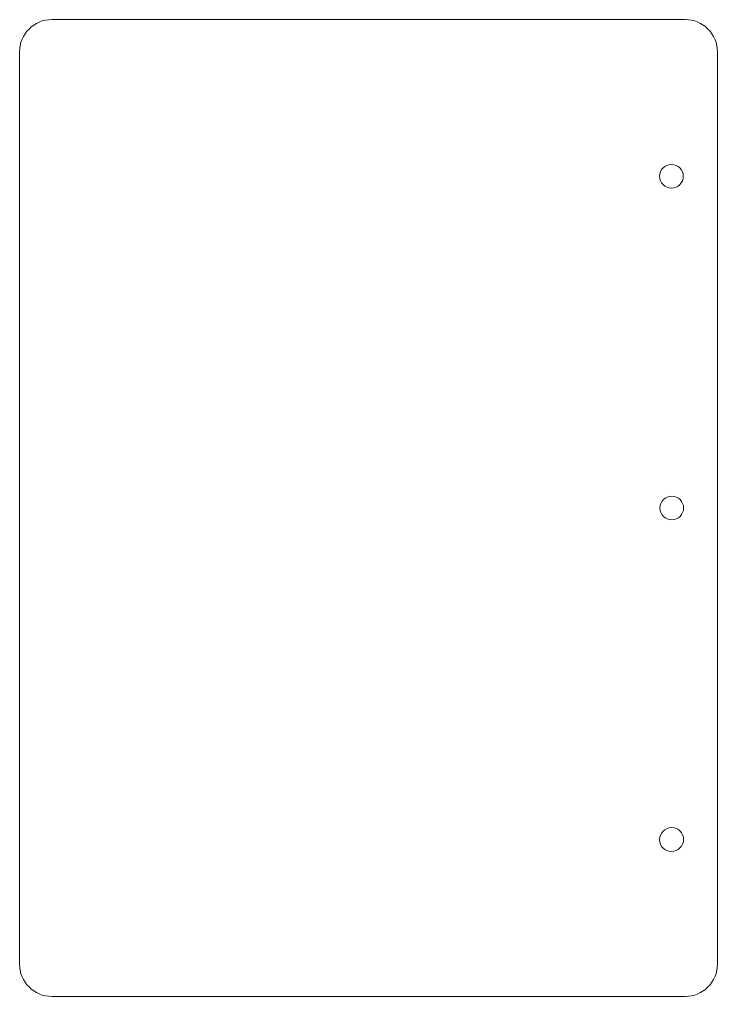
# Model space of a CAD drawing. Header units: centimetres. Extents: x -30.6 to 32.1, y -25.7 to 17.6.
# Drawn here: x 1.77 to 16.77, y -25.6 to -4.6 of the extents above; entities that cross this region are included whole.
import ezdxf

# ---------------------------------------------------------------- set-up
doc = ezdxf.new("R2010")
doc.units = ezdxf.units.CM
doc.header["$MEASUREMENT"] = 0
doc.layers.add('layer 1', color=7, linetype='Continuous')

msp = doc.modelspace()

# ---------------------------------------------------------------- linework, layer by layer
at = {"layer": 'layer 1', "color": 19, "lineweight": 20}
msp.add_open_spline([(16.07702, -4.60066), (16.07702, -4.60066), (2.46495, -4.60066), (2.46495, -4.60066), (2.46495, -4.60066), (2.08327, -4.60066), (1.77099, -4.91294), (1.77099, -5.29462), (1.77099, -5.29462), (1.77099, -5.29462), (1.77099, -24.9067), (1.77099, -24.9067), (1.77099, -24.9067), (1.77099, -25.28838), (2.08327, -25.60066), (2.46495, -25.60066), (2.46495, -25.60066), (2.46495, -25.60066), (16.07702, -25.60066), (16.07702, -25.60066), (16.07702, -25.60066), (16.4587, -25.60066), (16.77098, -25.28838), (16.77098, -24.9067), (16.77098, -24.9067), (16.77098, -24.9067), (16.77098, -5.29462), (16.77098, -5.29462), (16.77098, -5.29462), (16.77098, -4.91294), (16.4587, -4.60066), (16.07702, -4.60066)], degree=3, knots=[0, 0, 0, 0, 0.11111111, 0.11111111, 0.11111111, 0.11111111, 0.22222222, 0.22222222, 0.22222222, 0.22222222, 0.33333333, 0.33333333, 0.33333333, 0.33333333, 0.44444444, 0.44444444, 0.44444444, 0.44444444, 0.55555556, 0.55555556, 0.55555556, 0.55555556, 0.66666667, 0.66666667, 0.66666667, 0.66666667, 0.77777778, 0.77777778, 0.77777778, 0.77777778, 1, 1, 1, 1], dxfattribs=at)
at = {"layer": 'layer 1', "color": 7, "lineweight": 20}
for points, knots in [([(15.78177, -7.71548), (15.64113, -7.71548), (15.52711, -7.8295), (15.52711, -7.97014), (15.52711, -7.97014), (15.52711, -8.11078), (15.64113, -8.2248), (15.78177, -8.2248), (15.78177, -8.2248), (15.92241, -8.2248), (16.03643, -8.11078), (16.03643, -7.97014), (16.03643, -7.97014), (16.03643, -7.8295), (15.92241, -7.71548), (15.78177, -7.71548)], [0, 0, 0, 0, 0.2, 0.2, 0.2, 0.2, 0.4, 0.4, 0.4, 0.4, 0.6, 0.6, 0.6, 0.6, 1, 1, 1, 1]), ([(15.78838, -14.846), (15.64774, -14.846), (15.53372, -14.96002), (15.53372, -15.10066), (15.53372, -15.10066), (15.53372, -15.2413), (15.64774, -15.35532), (15.78838, -15.35532), (15.78838, -15.35532), (15.92902, -15.35532), (16.04304, -15.2413), (16.04304, -15.10066), (16.04304, -15.10066), (16.04304, -14.96002), (15.92902, -14.846), (15.78838, -14.846)], [0, 0, 0, 0, 0.2, 0.2, 0.2, 0.2, 0.4, 0.4, 0.4, 0.4, 0.6, 0.6, 0.6, 0.6, 1, 1, 1, 1]), ([(15.60483, -22.04805), (15.55691, -22.09436), (15.52711, -22.15929), (15.52711, -22.23118), (15.52711, -22.23118), (15.52711, -22.37182), (15.64113, -22.48584), (15.78177, -22.48584), (15.78177, -22.48584), (15.85388, -22.48584), (15.91899, -22.45586), (15.96532, -22.40769), (15.96532, -22.40769), (16.01324, -22.36138), (16.04304, -22.29645), (16.04304, -22.22456), (16.04304, -22.22456), (16.04304, -22.08392), (15.92902, -21.9699), (15.78838, -21.9699), (15.78838, -21.9699), (15.71627, -21.9699), (15.65116, -21.99988), (15.60483, -22.04805)], [0, 0, 0, 0, 0.14285714, 0.14285714, 0.14285714, 0.14285714, 0.28571429, 0.28571429, 0.28571429, 0.28571429, 0.42857143, 0.42857143, 0.42857143, 0.42857143, 0.57142857, 0.57142857, 0.57142857, 0.57142857, 0.71428571, 0.71428571, 0.71428571, 0.71428571, 1, 1, 1, 1])]:
    msp.add_open_spline(points, degree=3, knots=knots, dxfattribs=at)

doc.saveas('drawing.dxf')
